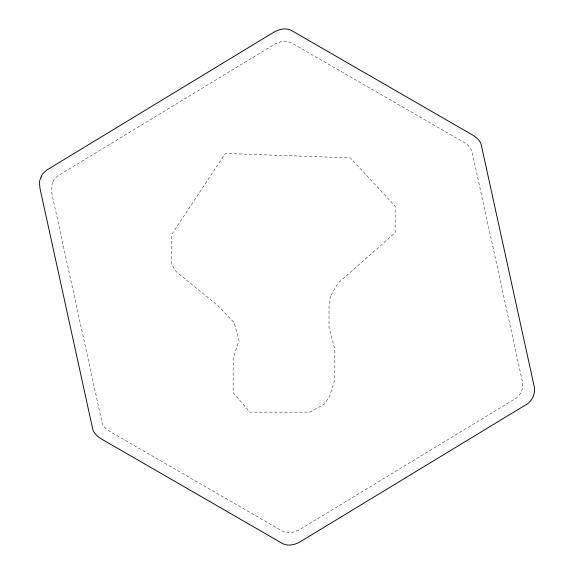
<?xml version="1.0" encoding="UTF-8"?>
<svg xmlns="http://www.w3.org/2000/svg" width="574" height="574" viewBox="0 0 574 574"><rect width="100%" height="100%" fill="white"/><g stroke="black" fill="none" stroke-linecap="round" stroke-linejoin="round"><path stroke-width="0.43" stroke-dasharray="2.87 2.15" d="M330.559 295.897L329.024 304.485L329.024 327.302L334.821 349.322L334.821 379.737L329.749 395.945L324.497 404.053L309.73 412.154L249.898 412.154L233.166 392.616L233.166 358.398L238.999 340.461L234.092 322.523L218.034 305.777L176.247 271.696L171.655 264.449L171.655 234.579L225.324 153.437L350.284 157.857L395.149 206.174L395.149 232.786L337.899 283.276L330.559 295.897M52.844 182.295L51.079 186.844L51.811 193.373L101.95 422.177C102.911 426.582 106.613 429.431 110.215 431.698L283.176 531.56L290.903 533.002L298.516 530.29L516.105 398.191C521.465 394.252 524.076 387.07 522.189 380.627L472.05 151.823C471.089 147.418 467.387 144.569 463.785 142.302L290.824 42.44L283.097 40.998L275.484 43.71L57.895 175.809L53.934 179.597L52.844 182.295"/><path stroke-width="0.86" d="M41.134 177.065L39.283 181.836L40.051 188.695L92.701 428.936C93.706 433.564 97.594 436.549 101.376 438.938L282.989 543.786C288.342 546.304 294.01 544.862 299.097 542.459L527.563 403.752C533.189 399.612 535.929 392.071 533.949 385.305L481.299 145.064C480.295 140.436 476.406 137.451 472.624 135.062L291.011 30.214C285.658 27.696 279.99 29.138 274.903 31.541L46.437 170.248L42.282 174.231L41.134 177.065"/></g></svg>
